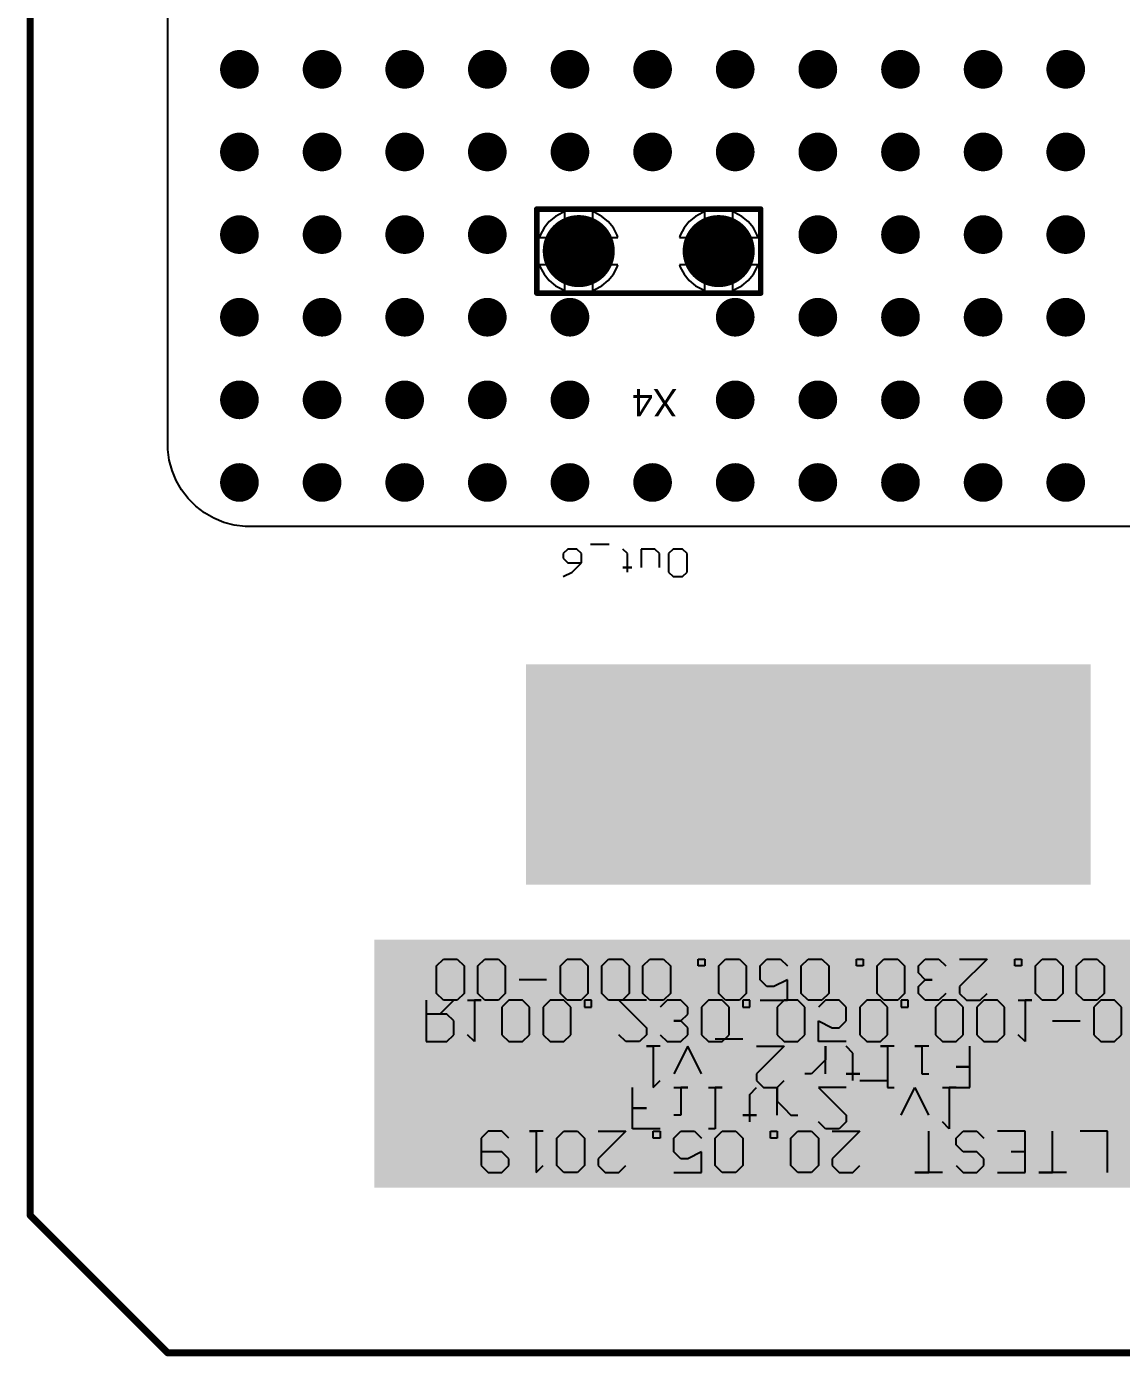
# Model space of a CAD drawing. Header units: millimetres. Extents: x 25 to 162, y 25 to 188.
# Drawn here: x 25.27 to 65.02, y 25.27 to 73.55 of the extents above; entities that cross this region are included whole.
import ezdxf

# ---------------------------------------------------------------- set-up
doc = ezdxf.new("R2010")
doc.units = ezdxf.units.MM
for name, color, linetype in [('BottomLayer', 5, 'Continuous'), ('BottomSolder', 6, 'Continuous'), ('Mechanical1', 6, 'Continuous'), ('MultiLayer', 9, 'Continuous'), ('PadHoleLayer', 156, 'Continuous'), ('TopLayer', 1, 'Continuous'), ('TopOverlay', 2, 'Continuous'), ('TopSolder', 216, 'Continuous'), ('ViaHoleLayer', 16, 'Continuous')]:
    doc.layers.add(name, color=color, linetype=linetype)

# ---------------------------------------------------------------- blocks, each defined once
blk = doc.blocks.new('63849_1___________154719_1__33')
at = {"layer": 'BottomLayer', "const_width": 1.206}
for points in [[(-0.603, 0, 1), (0.603, 0, 1)], [(4.477, 0, 1), (5.683, 0, 1)]]:
    blk.add_lwpolyline(points, format="xyb", close=True, dxfattribs=at)
at = {"layer": 'BottomSolder', "const_width": 1.308}
for points in [[(-0.654, 0, 1), (0.654, 0, 1)], [(4.426, 0, 1), (5.734, 0, 1)]]:
    blk.add_lwpolyline(points, format="xyb", close=True, dxfattribs=at)
at = {"layer": 'MultiLayer', "const_width": 1.206}
for points in [[(-0.603, 0, 1), (0.603, 0, 1)], [(4.477, 0, 1), (5.683, 0, 1)]]:
    blk.add_lwpolyline(points, format="xyb", close=True, dxfattribs=at)
at = {"layer": 'PadHoleLayer', "const_width": 0.75}
for points in [[(-0.375, 0, 1), (0.375, 0, 1)], [(4.705, 0, 1), (5.455, 0, 1)]]:
    blk.add_lwpolyline(points, format="xyb", close=True, dxfattribs=at)
at = {"layer": 'TopLayer', "const_width": 1.206}
for points in [[(-0.603, 0, 1), (0.603, 0, 1)], [(4.477, 0, 1), (5.683, 0, 1)]]:
    blk.add_lwpolyline(points, format="xyb", close=True, dxfattribs=at)
at = {"layer": 'TopOverlay', "const_width": 0.203}
for points in [[(6.604, 1.524), (-1.524, 1.524)], [(-1.524, 1.524), (-1.524, -1.524)], [(6.604, 1.524), (6.604, -1.524)], [(6.604, -1.524), (-1.524, -1.524)]]:
    blk.add_lwpolyline(points, dxfattribs=at)
at = {"layer": 'TopOverlay', "const_width": 0.102}
for points in [[(-1.575, 1.524, 1), (-1.473, 1.524, 1)], [(-1.575, 1.524, 1), (-1.473, 1.524, 1)], [(6.553, 1.524, 1), (6.655, 1.524, 1)], [(6.553, 1.524, 1), (6.655, 1.524, 1)], [(-1.575, -1.524, 1), (-1.473, -1.524, 1)], [(-1.575, -1.524, 1), (-1.473, -1.524, 1)], [(6.553, -1.524, 1), (6.655, -1.524, 1)], [(6.553, -1.524, 1), (6.655, -1.524, 1)]]:
    blk.add_lwpolyline(points, format="xyb", close=True, dxfattribs=at)
at = {"layer": 'TopSolder', "const_width": 1.308}
for points in [[(-0.654, 0, 1), (0.654, 0, 1)], [(4.426, 0, 1), (5.734, 0, 1)]]:
    blk.add_lwpolyline(points, format="xyb", close=True, dxfattribs=at)

msp = doc.modelspace()

# ---------------------------------------------------------------- linework, layer by layer
at = {"layer": 'BottomLayer'}
for p, q in [((30.4, 58.4), (30.4, 87.28)), ((30.4, 58.203), (30.4, 58.4)), ((30.451, 57.813), (30.4, 58.203)), ((30.553, 57.434), (30.451, 57.813)), ((30.704, 57.07), (30.553, 57.434)), ((30.9, 56.73), (30.704, 57.07)), ((31.14, 56.418), (30.9, 56.73)), ((31.418, 56.14), (31.14, 56.418)), ((31.73, 55.9), (31.418, 56.14)), ((32.07, 55.704), (31.73, 55.9)), ((32.434, 55.553), (32.07, 55.704)), ((32.813, 55.451), (32.434, 55.553)), ((33.203, 55.4), (32.813, 55.451)), ((33.4, 55.4), (33.203, 55.4)), ((82.4, 55.4), (33.4, 55.4)), ((33.4, 55.4), (33.4, 55.4))]:
    msp.add_line(p, q, dxfattribs=at)
at = {"layer": 'BottomLayer', "const_width": 0.6}
for points in [[(32.7, 72, 1), (33.3, 72, 1)], [(35.7, 72, 1), (36.3, 72, 1)], [(38.7, 72, 1), (39.3, 72, 1)], [(41.7, 72, 1), (42.3, 72, 1)], [(44.7, 72, 1), (45.3, 72, 1)], [(47.7, 72, 1), (48.3, 72, 1)], [(50.7, 72, 1), (51.3, 72, 1)], [(53.7, 72, 1), (54.3, 72, 1)], [(56.7, 72, 1), (57.3, 72, 1)], [(59.7, 72, 1), (60.3, 72, 1)], [(62.7, 72, 1), (63.3, 72, 1)], [(32.7, 69, 1), (33.3, 69, 1)], [(35.7, 69, 1), (36.3, 69, 1)], [(38.7, 69, 1), (39.3, 69, 1)], [(41.7, 69, 1), (42.3, 69, 1)], [(44.7, 69, 1), (45.3, 69, 1)], [(47.7, 69, 1), (48.3, 69, 1)], [(50.7, 69, 1), (51.3, 69, 1)], [(53.7, 69, 1), (54.3, 69, 1)], [(56.7, 69, 1), (57.3, 69, 1)], [(59.7, 69, 1), (60.3, 69, 1)], [(62.7, 69, 1), (63.3, 69, 1)], [(32.7, 66, 1), (33.3, 66, 1)], [(35.7, 66, 1), (36.3, 66, 1)], [(38.7, 66, 1), (39.3, 66, 1)], [(41.7, 66, 1), (42.3, 66, 1)], [(53.7, 66, 1), (54.3, 66, 1)], [(56.7, 66, 1), (57.3, 66, 1)], [(59.7, 66, 1), (60.3, 66, 1)], [(62.7, 66, 1), (63.3, 66, 1)], [(32.7, 63, 1), (33.3, 63, 1)], [(35.7, 63, 1), (36.3, 63, 1)], [(38.7, 63, 1), (39.3, 63, 1)], [(41.7, 63, 1), (42.3, 63, 1)], [(44.7, 63, 1), (45.3, 63, 1)], [(50.7, 63, 1), (51.3, 63, 1)], [(53.7, 63, 1), (54.3, 63, 1)], [(56.7, 63, 1), (57.3, 63, 1)], [(59.7, 63, 1), (60.3, 63, 1)], [(62.7, 63, 1), (63.3, 63, 1)], [(32.7, 60, 1), (33.3, 60, 1)], [(35.7, 60, 1), (36.3, 60, 1)], [(38.7, 60, 1), (39.3, 60, 1)], [(41.7, 60, 1), (42.3, 60, 1)], [(44.7, 60, 1), (45.3, 60, 1)], [(50.7, 60, 1), (51.3, 60, 1)], [(53.7, 60, 1), (54.3, 60, 1)], [(56.7, 60, 1), (57.3, 60, 1)], [(59.7, 60, 1), (60.3, 60, 1)], [(62.7, 60, 1), (63.3, 60, 1)], [(32.7, 57, 1), (33.3, 57, 1)], [(35.7, 57, 1), (36.3, 57, 1)], [(38.7, 57, 1), (39.3, 57, 1)], [(41.7, 57, 1), (42.3, 57, 1)], [(44.7, 57, 1), (45.3, 57, 1)], [(47.7, 57, 1), (48.3, 57, 1)], [(50.7, 57, 1), (51.3, 57, 1)], [(53.7, 57, 1), (54.3, 57, 1)], [(56.7, 57, 1), (57.3, 57, 1)], [(59.7, 57, 1), (60.3, 57, 1)], [(62.7, 57, 1), (63.3, 57, 1)]]:
    msp.add_lwpolyline(points, format="xyb", close=True, dxfattribs=at)
at = {"layer": 'BottomLayer'}
msp.add_solid([(37.9, 31.4), (68.4, 31.4), (37.9, 40.4), (68.4, 40.4)], dxfattribs=at)
at = {"layer": 'BottomSolder'}
for p, q in [((39.779, 38.2), (39.779, 36.7)), ((40.279, 37.7), (40.779, 38.2)), ((41.279, 38.2), (41.779, 38.2)), ((41.779, 38.2), (41.529, 38.2)), ((41.529, 38.2), (41.529, 36.7)), ((42.778, 38.2), (42.528, 37.95)), ((43.278, 38.2), (42.778, 38.2)), ((43.528, 37.95), (43.278, 38.2)), ((44.278, 38.2), (44.028, 37.95)), ((44.778, 38.2), (44.278, 38.2)), ((45.028, 37.95), (44.778, 38.2)), ((45.527, 38.2), (45.527, 37.95)), ((45.777, 38.2), (45.527, 38.2)), ((45.777, 37.95), (45.777, 38.2)), ((47.777, 38.2), (46.777, 38.2)), ((46.777, 38.2), (47.777, 37.2)), ((48.527, 38.2), (48.277, 37.95)), ((49.026, 38.2), (48.527, 38.2)), ((49.276, 37.95), (49.026, 38.2)), ((50.026, 38.2), (49.776, 37.95)), ((50.526, 38.2), (50.026, 38.2)), ((50.776, 37.95), (50.526, 38.2)), ((51.276, 38.2), (51.276, 37.95)), ((51.526, 38.2), (51.276, 38.2)), ((51.526, 37.95), (51.526, 38.2)), ((52.775, 38.2), (52.525, 37.95)), ((53.275, 38.2), (52.775, 38.2)), ((53.525, 37.95), (53.275, 38.2)), ((54.275, 38.2), (54.025, 37.95)), ((54.774, 38.2), (54.275, 38.2)), ((55.024, 37.95), (54.774, 38.2)), ((55.774, 38.2), (55.524, 37.95)), ((56.274, 38.2), (55.774, 38.2)), ((56.524, 37.95), (56.274, 38.2)), ((57.024, 38.2), (57.024, 37.95)), ((57.274, 38.2), (57.024, 38.2)), ((57.274, 37.95), (57.274, 38.2)), ((58.523, 38.2), (58.273, 37.95)), ((59.023, 38.2), (58.523, 38.2)), ((59.273, 37.95), (59.023, 38.2)), ((60.023, 38.2), (59.773, 37.95)), ((60.523, 38.2), (60.023, 38.2)), ((60.773, 37.95), (60.523, 38.2)), ((61.272, 38.2), (61.772, 38.2)), ((61.772, 38.2), (61.522, 38.2)), ((61.522, 38.2), (61.522, 36.7)), ((64.271, 38.2), (64.021, 37.95)), ((64.771, 38.2), (64.271, 38.2)), ((65.021, 37.95), (64.771, 38.2)), ((40.529, 37.7), (39.779, 37.7)), ((40.779, 37.45), (40.529, 37.7)), ((42.528, 37.95), (42.528, 36.95)), ((43.528, 36.95), (43.528, 37.95)), ((44.028, 37.95), (44.028, 36.95)), ((45.028, 36.95), (45.028, 37.95)), ((45.527, 37.95), (45.777, 37.95)), ((49.026, 37.45), (49.276, 37.7)), ((49.276, 37.7), (49.276, 37.95)), ((49.776, 37.95), (49.776, 36.95)), ((50.776, 36.95), (50.776, 37.95)), ((51.276, 37.95), (51.526, 37.95)), ((52.525, 37.95), (52.525, 36.95)), ((53.525, 36.95), (53.525, 37.95)), ((55.024, 37.45), (55.024, 37.95)), ((55.524, 37.95), (55.524, 36.95)), ((56.524, 36.95), (56.524, 37.95)), ((57.024, 37.95), (57.274, 37.95)), ((58.273, 37.95), (58.273, 36.95)), ((59.273, 36.95), (59.273, 37.95)), ((59.773, 37.95), (59.773, 36.95)), ((60.773, 36.95), (60.773, 37.95)), ((64.021, 37.95), (64.021, 36.95)), ((65.021, 36.95), (65.021, 37.95)), ((40.779, 36.95), (40.779, 37.45)), ((47.777, 37.2), (47.777, 36.95)), ((49.026, 37.45), (48.776, 37.45)), ((48.776, 37.45), (49.026, 37.45)), ((49.276, 37.2), (49.026, 37.45)), ((49.276, 36.95), (49.276, 37.2)), ((54.025, 36.7), (54.025, 37.45)), ((54.025, 37.45), (54.525, 37.2)), ((54.525, 37.2), (54.774, 37.2)), ((54.774, 37.2), (55.024, 37.45)), ((62.522, 37.45), (63.522, 37.45)), ((39.779, 36.7), (40.529, 36.7)), ((40.529, 36.7), (40.779, 36.95)), ((41.529, 36.7), (41.279, 36.95)), ((42.528, 36.95), (42.778, 36.7)), ((42.778, 36.7), (43.278, 36.7)), ((43.278, 36.7), (43.528, 36.95)), ((44.028, 36.95), (44.278, 36.7)), ((44.278, 36.7), (44.778, 36.7)), ((44.778, 36.7), (45.028, 36.95)), ((47.027, 36.7), (46.777, 36.95)), ((47.527, 36.7), (47.027, 36.7)), ((47.777, 36.95), (47.527, 36.7)), ((48.277, 36.95), (48.527, 36.7)), ((48.527, 36.7), (49.026, 36.7)), ((49.026, 36.7), (49.276, 36.95)), ((49.776, 36.95), (50.026, 36.7)), ((50.026, 36.7), (50.526, 36.7)), ((50.526, 36.7), (50.776, 36.95)), ((52.525, 36.95), (52.775, 36.7)), ((52.775, 36.7), (53.275, 36.7)), ((53.275, 36.7), (53.525, 36.95)), ((55.024, 36.7), (54.025, 36.7)), ((55.524, 36.95), (55.774, 36.7)), ((55.774, 36.7), (56.274, 36.7)), ((56.274, 36.7), (56.524, 36.95)), ((58.273, 36.95), (58.523, 36.7)), ((58.523, 36.7), (59.023, 36.7)), ((59.023, 36.7), (59.273, 36.95)), ((59.773, 36.95), (60.023, 36.7)), ((60.023, 36.7), (60.523, 36.7)), ((60.523, 36.7), (60.773, 36.95)), ((61.522, 36.7), (61.272, 36.95)), ((64.021, 36.95), (64.271, 36.7)), ((64.271, 36.7), (64.771, 36.7)), ((64.771, 36.7), (65.021, 36.95)), ((55.524, 35.286), (56.524, 35.286)), ((47.277, 34.286), (47.277, 35.036)), ((48.776, 35.036), (49.276, 35.036)), ((49.276, 35.036), (49.026, 35.036)), ((49.026, 35.036), (49.026, 34.036)), ((50.026, 35.036), (50.526, 35.036)), ((50.526, 35.036), (50.276, 35.036)), ((50.276, 35.036), (50.276, 33.536)), ((51.526, 34.786), (51.775, 35.036)), ((51.526, 34.036), (51.526, 34.786)), ((52.525, 34.036), (52.525, 35.036)), ((52.525, 35.036), (52.525, 34.536)), ((55.024, 35.036), (54.025, 35.036)), ((54.025, 35.036), (55.024, 34.036)), ((57.024, 34.036), (57.524, 35.036)), ((57.524, 35.036), (58.023, 34.036)), ((58.523, 35.036), (59.023, 35.036)), ((59.023, 35.036), (58.773, 35.036)), ((58.773, 35.036), (58.773, 33.536)), ((47.277, 33.536), (47.277, 34.286)), ((47.277, 34.286), (47.777, 34.286)), ((47.777, 34.286), (47.277, 34.286)), ((52.525, 34.536), (52.775, 34.286)), ((52.775, 34.286), (53.025, 34.036)), ((49.026, 34.036), (48.776, 34.036)), ((51.526, 34.036), (51.276, 34.036)), ((51.276, 34.036), (51.775, 34.036)), ((51.526, 33.786), (51.526, 34.036)), ((51.775, 34.036), (51.526, 34.036)), ((53.025, 34.036), (53.275, 34.036)), ((55.024, 34.036), (55.024, 33.786)), ((48.277, 33.536), (47.277, 33.536)), ((50.276, 33.536), (50.026, 33.536)), ((54.275, 33.536), (54.025, 33.786)), ((54.774, 33.536), (54.275, 33.536)), ((55.024, 33.786), (54.774, 33.536)), ((58.773, 33.536), (58.523, 33.786))]:
    msp.add_line(p, q, dxfattribs=at)
at = {"layer": 'BottomSolder', "const_width": 0.702}
for points in [[(32.649, 72, 1), (33.351, 72, 1)], [(35.649, 72, 1), (36.351, 72, 1)], [(38.649, 72, 1), (39.351, 72, 1)], [(41.649, 72, 1), (42.351, 72, 1)], [(44.649, 72, 1), (45.351, 72, 1)], [(47.649, 72, 1), (48.351, 72, 1)], [(50.649, 72, 1), (51.351, 72, 1)], [(53.649, 72, 1), (54.351, 72, 1)], [(56.649, 72, 1), (57.351, 72, 1)], [(59.649, 72, 1), (60.351, 72, 1)], [(62.649, 72, 1), (63.351, 72, 1)], [(32.649, 69, 1), (33.351, 69, 1)], [(35.649, 69, 1), (36.351, 69, 1)], [(38.649, 69, 1), (39.351, 69, 1)], [(41.649, 69, 1), (42.351, 69, 1)], [(44.649, 69, 1), (45.351, 69, 1)], [(47.649, 69, 1), (48.351, 69, 1)], [(50.649, 69, 1), (51.351, 69, 1)], [(53.649, 69, 1), (54.351, 69, 1)], [(56.649, 69, 1), (57.351, 69, 1)], [(59.649, 69, 1), (60.351, 69, 1)], [(62.649, 69, 1), (63.351, 69, 1)], [(32.649, 66, 1), (33.351, 66, 1)], [(35.649, 66, 1), (36.351, 66, 1)], [(38.649, 66, 1), (39.351, 66, 1)], [(41.649, 66, 1), (42.351, 66, 1)], [(53.649, 66, 1), (54.351, 66, 1)], [(56.649, 66, 1), (57.351, 66, 1)], [(59.649, 66, 1), (60.351, 66, 1)], [(62.649, 66, 1), (63.351, 66, 1)], [(32.649, 63, 1), (33.351, 63, 1)], [(35.649, 63, 1), (36.351, 63, 1)], [(38.649, 63, 1), (39.351, 63, 1)], [(41.649, 63, 1), (42.351, 63, 1)], [(44.649, 63, 1), (45.351, 63, 1)], [(50.649, 63, 1), (51.351, 63, 1)], [(53.649, 63, 1), (54.351, 63, 1)], [(56.649, 63, 1), (57.351, 63, 1)], [(59.649, 63, 1), (60.351, 63, 1)], [(62.649, 63, 1), (63.351, 63, 1)], [(32.649, 60, 1), (33.351, 60, 1)], [(35.649, 60, 1), (36.351, 60, 1)], [(38.649, 60, 1), (39.351, 60, 1)], [(41.649, 60, 1), (42.351, 60, 1)], [(44.649, 60, 1), (45.351, 60, 1)], [(50.649, 60, 1), (51.351, 60, 1)], [(53.649, 60, 1), (54.351, 60, 1)], [(56.649, 60, 1), (57.351, 60, 1)], [(59.649, 60, 1), (60.351, 60, 1)], [(62.649, 60, 1), (63.351, 60, 1)], [(32.649, 57, 1), (33.351, 57, 1)], [(35.649, 57, 1), (36.351, 57, 1)], [(38.649, 57, 1), (39.351, 57, 1)], [(41.649, 57, 1), (42.351, 57, 1)], [(44.649, 57, 1), (45.351, 57, 1)], [(47.649, 57, 1), (48.351, 57, 1)], [(50.649, 57, 1), (51.351, 57, 1)], [(53.649, 57, 1), (54.351, 57, 1)], [(56.649, 57, 1), (57.351, 57, 1)], [(59.649, 57, 1), (60.351, 57, 1)], [(62.649, 57, 1), (63.351, 57, 1)]]:
    msp.add_lwpolyline(points, format="xyb", close=True, dxfattribs=at)
at = {"layer": 'Mechanical1', "const_width": 0.254}
for points in [[(25.4, 30.4), (25.4, 186.4)], [(25.4, 30.4), (30.4, 25.4)], [(30.4, 25.4), (156.4, 25.4)]]:
    msp.add_lwpolyline(points, dxfattribs=at)
at = {"layer": 'Mechanical1', "const_width": 0.127}
for points in [[(25.337, 30.4, 1), (25.463, 30.4, 1)], [(25.337, 30.4, 1), (25.463, 30.4, 1)], [(30.337, 25.4, 1), (30.464, 25.4, 1)], [(30.337, 25.4, 1), (30.464, 25.4, 1)]]:
    msp.add_lwpolyline(points, format="xyb", close=True, dxfattribs=at)
at = {"layer": 'MultiLayer', "const_width": 0.6}
for points in [[(32.7, 72, 1), (33.3, 72, 1)], [(35.7, 72, 1), (36.3, 72, 1)], [(38.7, 72, 1), (39.3, 72, 1)], [(41.7, 72, 1), (42.3, 72, 1)], [(44.7, 72, 1), (45.3, 72, 1)], [(47.7, 72, 1), (48.3, 72, 1)], [(50.7, 72, 1), (51.3, 72, 1)], [(53.7, 72, 1), (54.3, 72, 1)], [(56.7, 72, 1), (57.3, 72, 1)], [(59.7, 72, 1), (60.3, 72, 1)], [(62.7, 72, 1), (63.3, 72, 1)], [(32.7, 69, 1), (33.3, 69, 1)], [(35.7, 69, 1), (36.3, 69, 1)], [(38.7, 69, 1), (39.3, 69, 1)], [(41.7, 69, 1), (42.3, 69, 1)], [(44.7, 69, 1), (45.3, 69, 1)], [(47.7, 69, 1), (48.3, 69, 1)], [(50.7, 69, 1), (51.3, 69, 1)], [(53.7, 69, 1), (54.3, 69, 1)], [(56.7, 69, 1), (57.3, 69, 1)], [(59.7, 69, 1), (60.3, 69, 1)], [(62.7, 69, 1), (63.3, 69, 1)], [(32.7, 66, 1), (33.3, 66, 1)], [(35.7, 66, 1), (36.3, 66, 1)], [(38.7, 66, 1), (39.3, 66, 1)], [(41.7, 66, 1), (42.3, 66, 1)], [(53.7, 66, 1), (54.3, 66, 1)], [(56.7, 66, 1), (57.3, 66, 1)], [(59.7, 66, 1), (60.3, 66, 1)], [(62.7, 66, 1), (63.3, 66, 1)], [(32.7, 63, 1), (33.3, 63, 1)], [(35.7, 63, 1), (36.3, 63, 1)], [(38.7, 63, 1), (39.3, 63, 1)], [(41.7, 63, 1), (42.3, 63, 1)], [(44.7, 63, 1), (45.3, 63, 1)], [(50.7, 63, 1), (51.3, 63, 1)], [(53.7, 63, 1), (54.3, 63, 1)], [(56.7, 63, 1), (57.3, 63, 1)], [(59.7, 63, 1), (60.3, 63, 1)], [(62.7, 63, 1), (63.3, 63, 1)], [(32.7, 60, 1), (33.3, 60, 1)], [(35.7, 60, 1), (36.3, 60, 1)], [(38.7, 60, 1), (39.3, 60, 1)], [(41.7, 60, 1), (42.3, 60, 1)], [(44.7, 60, 1), (45.3, 60, 1)], [(50.7, 60, 1), (51.3, 60, 1)], [(53.7, 60, 1), (54.3, 60, 1)], [(56.7, 60, 1), (57.3, 60, 1)], [(59.7, 60, 1), (60.3, 60, 1)], [(62.7, 60, 1), (63.3, 60, 1)], [(32.7, 57, 1), (33.3, 57, 1)], [(35.7, 57, 1), (36.3, 57, 1)], [(38.7, 57, 1), (39.3, 57, 1)], [(41.7, 57, 1), (42.3, 57, 1)], [(44.7, 57, 1), (45.3, 57, 1)], [(47.7, 57, 1), (48.3, 57, 1)], [(50.7, 57, 1), (51.3, 57, 1)], [(53.7, 57, 1), (54.3, 57, 1)], [(56.7, 57, 1), (57.3, 57, 1)], [(59.7, 57, 1), (60.3, 57, 1)], [(62.7, 57, 1), (63.3, 57, 1)]]:
    msp.add_lwpolyline(points, format="xyb", close=True, dxfattribs=at)
at = {"layer": 'TopLayer'}
for p, q in [((30.4, 58.4), (30.4, 87.28)), ((44.479, 66.659), (44.25, 66.47)), ((44.741, 66.799), (44.479, 66.659)), ((44.82, 66.823), (44.741, 66.799)), ((44.82, 65.9), (44.82, 66.823)), ((45.899, 66.799), (45.82, 66.823)), ((45.82, 66.823), (45.82, 65.9)), ((46.161, 66.659), (45.899, 66.799)), ((46.39, 66.47), (46.161, 66.659)), ((49.559, 66.659), (49.33, 66.47)), ((49.821, 66.799), (49.559, 66.659)), ((49.9, 66.823), (49.821, 66.799)), ((49.9, 65.9), (49.9, 66.823)), ((50.979, 66.799), (50.9, 66.823)), ((50.9, 66.823), (50.9, 65.9)), ((51.241, 66.659), (50.979, 66.799)), ((51.47, 66.47), (51.241, 66.659)), ((44.061, 66.241), (43.921, 65.979)), ((44.25, 66.47), (44.061, 66.241)), ((46.579, 66.241), (46.39, 66.47)), ((46.719, 65.979), (46.579, 66.241)), ((49.141, 66.241), (49.001, 65.979)), ((49.33, 66.47), (49.141, 66.241)), ((51.659, 66.241), (51.47, 66.47)), ((51.799, 65.979), (51.659, 66.241)), ((43.921, 65.979), (43.897, 65.9)), ((43.897, 65.9), (44.82, 65.9)), ((45.82, 65.9), (46.743, 65.9)), ((46.743, 65.9), (46.719, 65.979)), ((49.001, 65.979), (48.977, 65.9)), ((48.977, 65.9), (49.9, 65.9)), ((50.9, 65.9), (51.823, 65.9)), ((51.823, 65.9), (51.799, 65.979)), ((44.82, 64.9), (43.897, 64.9)), ((43.897, 64.9), (43.921, 64.821)), ((43.921, 64.821), (44.061, 64.559)), ((44.82, 63.977), (44.82, 64.9)), ((46.743, 64.9), (45.82, 64.9)), ((45.82, 64.9), (45.82, 63.977)), ((46.579, 64.559), (46.719, 64.821)), ((46.719, 64.821), (46.743, 64.9)), ((49.9, 64.9), (48.977, 64.9)), ((48.977, 64.9), (49.001, 64.821)), ((49.001, 64.821), (49.141, 64.559)), ((49.9, 63.977), (49.9, 64.9)), ((51.823, 64.9), (50.9, 64.9)), ((50.9, 64.9), (50.9, 63.977)), ((51.659, 64.559), (51.799, 64.821)), ((51.799, 64.821), (51.823, 64.9)), ((44.061, 64.559), (44.25, 64.33)), ((44.25, 64.33), (44.479, 64.141)), ((46.161, 64.141), (46.39, 64.33)), ((46.39, 64.33), (46.579, 64.559)), ((49.141, 64.559), (49.33, 64.33)), ((49.33, 64.33), (49.559, 64.141)), ((51.241, 64.141), (51.47, 64.33)), ((51.47, 64.33), (51.659, 64.559)), ((44.479, 64.141), (44.741, 64.001)), ((44.741, 64.001), (44.82, 63.977)), ((45.82, 63.977), (45.899, 64.001)), ((45.899, 64.001), (46.161, 64.141)), ((49.559, 64.141), (49.821, 64.001)), ((49.821, 64.001), (49.9, 63.977)), ((50.9, 63.977), (50.979, 64.001)), ((50.979, 64.001), (51.241, 64.141)), ((30.4, 58.203), (30.4, 58.4)), ((30.451, 57.813), (30.4, 58.203)), ((30.553, 57.434), (30.451, 57.813)), ((30.704, 57.07), (30.553, 57.434)), ((30.9, 56.73), (30.704, 57.07)), ((31.14, 56.418), (30.9, 56.73)), ((31.418, 56.14), (31.14, 56.418)), ((31.73, 55.9), (31.418, 56.14)), ((32.07, 55.704), (31.73, 55.9)), ((32.434, 55.553), (32.07, 55.704)), ((32.813, 55.451), (32.434, 55.553)), ((33.203, 55.4), (32.813, 55.451)), ((33.4, 55.4), (33.203, 55.4)), ((82.4, 55.4), (33.4, 55.4))]:
    msp.add_line(p, q, dxfattribs=at)
at = {"layer": 'TopLayer', "const_width": 0.6}
for points in [[(32.7, 72, 1), (33.3, 72, 1)], [(35.7, 72, 1), (36.3, 72, 1)], [(38.7, 72, 1), (39.3, 72, 1)], [(41.7, 72, 1), (42.3, 72, 1)], [(44.7, 72, 1), (45.3, 72, 1)], [(47.7, 72, 1), (48.3, 72, 1)], [(50.7, 72, 1), (51.3, 72, 1)], [(53.7, 72, 1), (54.3, 72, 1)], [(56.7, 72, 1), (57.3, 72, 1)], [(59.7, 72, 1), (60.3, 72, 1)], [(62.7, 72, 1), (63.3, 72, 1)], [(32.7, 69, 1), (33.3, 69, 1)], [(35.7, 69, 1), (36.3, 69, 1)], [(38.7, 69, 1), (39.3, 69, 1)], [(41.7, 69, 1), (42.3, 69, 1)], [(44.7, 69, 1), (45.3, 69, 1)], [(47.7, 69, 1), (48.3, 69, 1)], [(50.7, 69, 1), (51.3, 69, 1)], [(53.7, 69, 1), (54.3, 69, 1)], [(56.7, 69, 1), (57.3, 69, 1)], [(59.7, 69, 1), (60.3, 69, 1)], [(62.7, 69, 1), (63.3, 69, 1)], [(32.7, 66, 1), (33.3, 66, 1)], [(35.7, 66, 1), (36.3, 66, 1)], [(38.7, 66, 1), (39.3, 66, 1)], [(41.7, 66, 1), (42.3, 66, 1)], [(53.7, 66, 1), (54.3, 66, 1)], [(56.7, 66, 1), (57.3, 66, 1)], [(59.7, 66, 1), (60.3, 66, 1)], [(62.7, 66, 1), (63.3, 66, 1)], [(32.7, 63, 1), (33.3, 63, 1)], [(35.7, 63, 1), (36.3, 63, 1)], [(38.7, 63, 1), (39.3, 63, 1)], [(41.7, 63, 1), (42.3, 63, 1)], [(44.7, 63, 1), (45.3, 63, 1)], [(50.7, 63, 1), (51.3, 63, 1)], [(53.7, 63, 1), (54.3, 63, 1)], [(56.7, 63, 1), (57.3, 63, 1)], [(59.7, 63, 1), (60.3, 63, 1)], [(62.7, 63, 1), (63.3, 63, 1)], [(32.7, 60, 1), (33.3, 60, 1)], [(35.7, 60, 1), (36.3, 60, 1)], [(38.7, 60, 1), (39.3, 60, 1)], [(41.7, 60, 1), (42.3, 60, 1)], [(44.7, 60, 1), (45.3, 60, 1)], [(50.7, 60, 1), (51.3, 60, 1)], [(53.7, 60, 1), (54.3, 60, 1)], [(56.7, 60, 1), (57.3, 60, 1)], [(59.7, 60, 1), (60.3, 60, 1)], [(62.7, 60, 1), (63.3, 60, 1)], [(32.7, 57, 1), (33.3, 57, 1)], [(35.7, 57, 1), (36.3, 57, 1)], [(38.7, 57, 1), (39.3, 57, 1)], [(41.7, 57, 1), (42.3, 57, 1)], [(44.7, 57, 1), (45.3, 57, 1)], [(47.7, 57, 1), (48.3, 57, 1)], [(50.7, 57, 1), (51.3, 57, 1)], [(53.7, 57, 1), (54.3, 57, 1)], [(56.7, 57, 1), (57.3, 57, 1)], [(59.7, 57, 1), (60.3, 57, 1)], [(62.7, 57, 1), (63.3, 57, 1)]]:
    msp.add_lwpolyline(points, format="xyb", close=True, dxfattribs=at)
at = {"layer": 'TopOverlay'}
for p, q in [((44.918, 54.583), (44.751, 54.417)), ((45.251, 54.583), (44.918, 54.583)), ((45.418, 54.417), (45.251, 54.583)), ((46.418, 54.75), (45.751, 54.75)), ((47.084, 54.417), (46.917, 54.583)), ((48.084, 54.583), (47.584, 54.583)), ((47.584, 54.583), (47.584, 53.917)), ((48.25, 54.417), (48.084, 54.583)), ((48.75, 54.583), (48.584, 54.417)), ((49.083, 54.583), (48.75, 54.583)), ((49.25, 54.417), (49.083, 54.583)), ((44.751, 54.417), (44.751, 54.25)), ((44.751, 54.25), (44.918, 54.084)), ((44.918, 54.084), (45.418, 54.084)), ((45.085, 53.75), (45.418, 54.084)), ((45.418, 54.084), (45.418, 54.417)), ((47.084, 53.917), (47.084, 54.417)), ((48.25, 53.917), (48.25, 54.417)), ((48.584, 54.417), (48.584, 53.75)), ((49.25, 53.75), (49.25, 54.417)), ((44.751, 53.584), (45.085, 53.75)), ((47.251, 53.917), (46.917, 53.917)), ((46.917, 53.917), (47.084, 53.917)), ((47.084, 53.75), (47.084, 53.917)), ((47.084, 53.917), (47.251, 53.917)), ((48.584, 53.75), (48.75, 53.584)), ((49.083, 53.584), (49.25, 53.75)), ((48.75, 53.584), (49.083, 53.584)), ((40.154, 39.45), (40.404, 39.7)), ((40.404, 39.7), (40.904, 39.7)), ((40.904, 39.7), (41.154, 39.45)), ((41.654, 39.45), (41.904, 39.7)), ((41.904, 39.7), (42.404, 39.7)), ((42.404, 39.7), (42.654, 39.45)), ((44.653, 39.45), (44.903, 39.7)), ((44.903, 39.7), (45.403, 39.7)), ((45.403, 39.7), (45.653, 39.45)), ((46.152, 39.45), (46.402, 39.7)), ((46.402, 39.7), (46.902, 39.7)), ((46.902, 39.7), (47.152, 39.45)), ((47.652, 39.45), (47.902, 39.7)), ((47.902, 39.7), (48.402, 39.7)), ((48.402, 39.7), (48.652, 39.45)), ((49.651, 39.45), (49.651, 39.7)), ((49.651, 39.7), (49.901, 39.7)), ((49.901, 39.7), (49.901, 39.45)), ((50.401, 39.45), (50.651, 39.7)), ((50.651, 39.7), (51.151, 39.7)), ((51.151, 39.7), (51.401, 39.45)), ((51.901, 39.45), (52.15, 39.7)), ((52.15, 39.7), (52.65, 39.7)), ((52.65, 39.7), (52.9, 39.45)), ((53.4, 39.45), (53.65, 39.7)), ((53.65, 39.7), (54.15, 39.7)), ((54.15, 39.7), (54.4, 39.45)), ((55.399, 39.45), (55.399, 39.7)), ((55.399, 39.7), (55.649, 39.7)), ((55.649, 39.7), (55.649, 39.45)), ((56.149, 39.45), (56.399, 39.7)), ((56.399, 39.7), (56.899, 39.7)), ((56.899, 39.7), (57.149, 39.45)), ((57.649, 39.45), (57.899, 39.7)), ((57.899, 39.7), (58.398, 39.7)), ((58.398, 39.7), (58.648, 39.45)), ((59.148, 39.7), (60.148, 39.7)), ((60.148, 39.7), (59.148, 38.7)), ((61.148, 39.45), (61.148, 39.7)), ((61.148, 39.7), (61.397, 39.7)), ((61.397, 39.7), (61.397, 39.45)), ((61.897, 39.45), (62.147, 39.7)), ((62.147, 39.7), (62.647, 39.7)), ((62.647, 39.7), (62.897, 39.45)), ((63.397, 39.45), (63.647, 39.7)), ((63.647, 39.7), (64.147, 39.7)), ((64.147, 39.7), (64.397, 39.45)), ((40.154, 38.45), (40.154, 39.45)), ((41.154, 39.45), (41.154, 38.45)), ((41.654, 38.45), (41.654, 39.45)), ((42.654, 39.45), (42.654, 38.45)), ((44.653, 38.45), (44.653, 39.45)), ((45.653, 39.45), (45.653, 38.45)), ((46.152, 38.45), (46.152, 39.45)), ((47.152, 39.45), (47.152, 38.45)), ((47.652, 38.45), (47.652, 39.45)), ((48.652, 39.45), (48.652, 38.45)), ((49.901, 39.45), (49.651, 39.45)), ((50.401, 38.45), (50.401, 39.45)), ((51.401, 39.45), (51.401, 38.45)), ((51.901, 38.95), (51.901, 39.45)), ((53.4, 38.45), (53.4, 39.45)), ((54.4, 39.45), (54.4, 38.45)), ((55.649, 39.45), (55.399, 39.45)), ((56.149, 38.45), (56.149, 39.45)), ((57.149, 39.45), (57.149, 38.45)), ((57.649, 39.2), (57.649, 39.45)), ((57.899, 38.95), (57.649, 39.2)), ((61.397, 39.45), (61.148, 39.45)), ((61.897, 38.45), (61.897, 39.45)), ((62.897, 39.45), (62.897, 38.45)), ((63.397, 38.45), (63.397, 39.45)), ((64.397, 39.45), (64.397, 38.45)), ((44.153, 38.95), (43.153, 38.95)), ((52.15, 38.7), (51.901, 38.95)), ((52.4, 38.7), (52.15, 38.7)), ((52.9, 38.95), (52.4, 38.7)), ((52.9, 38.2), (52.9, 38.95)), ((57.649, 38.7), (57.899, 38.95)), ((57.649, 38.45), (57.649, 38.7)), ((57.899, 38.95), (58.149, 38.95)), ((58.149, 38.95), (57.899, 38.95)), ((59.148, 38.7), (59.148, 38.45)), ((40.404, 38.2), (40.154, 38.45)), ((40.904, 38.2), (40.404, 38.2)), ((41.154, 38.45), (40.904, 38.2)), ((41.904, 38.2), (41.654, 38.45)), ((42.404, 38.2), (41.904, 38.2)), ((42.654, 38.45), (42.404, 38.2)), ((44.903, 38.2), (44.653, 38.45)), ((45.403, 38.2), (44.903, 38.2)), ((45.653, 38.45), (45.403, 38.2)), ((46.402, 38.2), (46.152, 38.45)), ((46.902, 38.2), (46.402, 38.2)), ((47.152, 38.45), (46.902, 38.2)), ((47.902, 38.2), (47.652, 38.45)), ((48.402, 38.2), (47.902, 38.2)), ((48.652, 38.45), (48.402, 38.2)), ((50.651, 38.2), (50.401, 38.45)), ((51.151, 38.2), (50.651, 38.2)), ((51.401, 38.45), (51.151, 38.2)), ((51.901, 38.2), (52.9, 38.2)), ((53.65, 38.2), (53.4, 38.45)), ((54.15, 38.2), (53.65, 38.2)), ((54.4, 38.45), (54.15, 38.2)), ((56.399, 38.2), (56.149, 38.45)), ((56.899, 38.2), (56.399, 38.2)), ((57.149, 38.45), (56.899, 38.2)), ((57.899, 38.2), (57.649, 38.45)), ((58.398, 38.2), (57.899, 38.2)), ((58.648, 38.45), (58.398, 38.2)), ((59.148, 38.45), (59.398, 38.2)), ((59.398, 38.2), (59.898, 38.2)), ((59.898, 38.2), (60.148, 38.45)), ((62.147, 38.2), (61.897, 38.45)), ((62.647, 38.2), (62.147, 38.2)), ((62.897, 38.45), (62.647, 38.2)), ((63.647, 38.2), (63.397, 38.45)), ((64.147, 38.2), (63.647, 38.2)), ((64.397, 38.45), (64.147, 38.2)), ((51.276, 36.786), (50.276, 36.786)), ((48.277, 36.536), (47.777, 36.536)), ((47.777, 36.536), (48.027, 36.536)), ((48.027, 36.536), (48.027, 35.036)), ((49.276, 36.536), (48.777, 35.536)), ((49.776, 35.536), (49.276, 36.536)), ((51.776, 36.536), (52.775, 36.536)), ((52.775, 36.536), (51.776, 35.536)), ((54.275, 35.536), (54.275, 36.536)), ((54.275, 36.536), (54.275, 36.036)), ((55.274, 36.286), (55.025, 36.536)), ((55.274, 35.536), (55.274, 36.286)), ((56.774, 36.536), (56.274, 36.536)), ((56.274, 36.536), (56.524, 36.536)), ((56.524, 36.536), (56.524, 35.036)), ((58.024, 36.536), (57.524, 36.536)), ((57.524, 36.536), (57.774, 36.536)), ((57.774, 36.536), (57.774, 35.536)), ((59.523, 35.786), (59.523, 36.536)), ((54.025, 35.786), (53.775, 35.536)), ((54.275, 36.036), (54.025, 35.786)), ((59.523, 35.786), (59.023, 35.786)), ((59.023, 35.786), (59.523, 35.786)), ((59.523, 35.036), (59.523, 35.786)), ((48.027, 35.036), (48.277, 35.286)), ((51.776, 35.536), (51.776, 35.286)), ((51.776, 35.286), (52.026, 35.036)), ((52.525, 35.036), (52.775, 35.286)), ((53.775, 35.536), (53.525, 35.536)), ((55.524, 35.536), (55.025, 35.536)), ((55.025, 35.536), (55.274, 35.536)), ((55.274, 35.286), (55.274, 35.536)), ((55.274, 35.536), (55.524, 35.536)), ((57.774, 35.536), (58.024, 35.536)), ((52.026, 35.036), (52.525, 35.036)), ((56.524, 35.036), (56.774, 35.036)), ((58.523, 35.036), (59.523, 35.036)), ((42.029, 33.45), (41.779, 33.2)), ((42.529, 33.45), (42.029, 33.45)), ((42.779, 33.2), (42.529, 33.45)), ((44.028, 33.45), (43.528, 33.45)), ((43.528, 33.45), (43.778, 33.45)), ((43.778, 33.45), (43.778, 31.951)), ((44.528, 33.2), (44.778, 33.45)), ((44.778, 33.45), (45.278, 33.45)), ((45.278, 33.45), (45.528, 33.2)), ((46.028, 33.45), (47.027, 33.45)), ((47.027, 33.45), (46.028, 32.451)), ((48.027, 33.2), (48.027, 33.45)), ((48.027, 33.45), (48.277, 33.45)), ((48.277, 33.45), (48.277, 33.2)), ((48.777, 33.2), (49.027, 33.45)), ((49.027, 33.45), (49.526, 33.45)), ((49.526, 33.45), (49.776, 33.2)), ((50.276, 33.2), (50.526, 33.45)), ((50.526, 33.45), (51.026, 33.45)), ((51.026, 33.45), (51.276, 33.2)), ((52.276, 33.2), (52.276, 33.45)), ((52.276, 33.45), (52.525, 33.45)), ((52.525, 33.45), (52.525, 33.2)), ((53.025, 33.2), (53.275, 33.45)), ((53.275, 33.45), (53.775, 33.45)), ((53.775, 33.45), (54.025, 33.2)), ((54.525, 33.45), (55.524, 33.45)), ((55.524, 33.45), (54.525, 32.451)), ((58.024, 31.951), (58.024, 33.45)), ((59.023, 33.2), (59.273, 33.45)), ((59.273, 33.45), (59.773, 33.45)), ((59.773, 33.45), (60.023, 33.2)), ((61.523, 33.45), (60.523, 33.45)), ((61.523, 31.951), (61.523, 33.45)), ((62.522, 31.951), (62.522, 33.45)), ((64.522, 33.45), (63.522, 33.45)), ((64.522, 31.951), (64.522, 33.45)), ((41.779, 33.2), (41.779, 32.201)), ((44.528, 32.201), (44.528, 33.2)), ((45.528, 33.2), (45.528, 32.201)), ((48.277, 33.2), (48.027, 33.2)), ((48.777, 32.701), (48.777, 33.2)), ((50.276, 32.201), (50.276, 33.2)), ((51.276, 33.2), (51.276, 32.201)), ((52.525, 33.2), (52.276, 33.2)), ((53.025, 32.201), (53.025, 33.2)), ((54.025, 33.2), (54.025, 32.201)), ((59.023, 32.95), (59.023, 33.2)), ((59.273, 32.701), (59.023, 32.95)), ((42.529, 32.701), (41.779, 32.701)), ((42.779, 32.451), (42.529, 32.701)), ((42.779, 32.201), (42.779, 32.451)), ((46.028, 32.451), (46.028, 32.201)), ((49.027, 32.451), (48.777, 32.701)), ((49.276, 32.451), (49.027, 32.451)), ((49.776, 32.701), (49.276, 32.451)), ((49.776, 31.951), (49.776, 32.701)), ((54.525, 32.451), (54.525, 32.201)), ((59.773, 32.701), (59.273, 32.701)), ((60.023, 32.451), (59.773, 32.701)), ((60.023, 32.201), (60.023, 32.451)), ((61.523, 32.701), (61.023, 32.701)), ((41.779, 32.201), (42.029, 31.951)), ((42.029, 31.951), (42.529, 31.951)), ((42.529, 31.951), (42.779, 32.201)), ((43.778, 31.951), (44.028, 32.201)), ((44.778, 31.951), (44.528, 32.201)), ((45.278, 31.951), (44.778, 31.951)), ((45.528, 32.201), (45.278, 31.951)), ((46.028, 32.201), (46.277, 31.951)), ((46.277, 31.951), (46.777, 31.951)), ((46.777, 31.951), (47.027, 32.201)), ((48.777, 31.951), (49.776, 31.951)), ((50.526, 31.951), (50.276, 32.201)), ((51.026, 31.951), (50.526, 31.951)), ((51.276, 32.201), (51.026, 31.951)), ((53.275, 31.951), (53.025, 32.201)), ((53.775, 31.951), (53.275, 31.951)), ((54.025, 32.201), (53.775, 31.951)), ((54.525, 32.201), (54.775, 31.951)), ((54.775, 31.951), (55.275, 31.951)), ((55.275, 31.951), (55.524, 32.201)), ((58.524, 31.951), (57.524, 31.951)), ((57.524, 31.951), (58.024, 31.951)), ((59.023, 32.201), (59.273, 31.951)), ((59.273, 31.951), (59.773, 31.951)), ((59.773, 31.951), (60.023, 32.201)), ((60.523, 31.951), (61.523, 31.951)), ((63.022, 31.951), (62.022, 31.951)), ((62.022, 31.951), (62.522, 31.951))]:
    msp.add_line(p, q, dxfattribs=at)
msp.add_solid([(43.4, 42.4), (63.9, 42.4), (43.4, 50.4), (63.9, 50.4)], dxfattribs=at)
at = {"layer": 'TopSolder', "const_width": 0.702}
for points in [[(32.649, 72, 1), (33.351, 72, 1)], [(35.649, 72, 1), (36.351, 72, 1)], [(38.649, 72, 1), (39.351, 72, 1)], [(41.649, 72, 1), (42.351, 72, 1)], [(44.649, 72, 1), (45.351, 72, 1)], [(47.649, 72, 1), (48.351, 72, 1)], [(50.649, 72, 1), (51.351, 72, 1)], [(53.649, 72, 1), (54.351, 72, 1)], [(56.649, 72, 1), (57.351, 72, 1)], [(59.649, 72, 1), (60.351, 72, 1)], [(62.649, 72, 1), (63.351, 72, 1)], [(32.649, 69, 1), (33.351, 69, 1)], [(35.649, 69, 1), (36.351, 69, 1)], [(38.649, 69, 1), (39.351, 69, 1)], [(41.649, 69, 1), (42.351, 69, 1)], [(44.649, 69, 1), (45.351, 69, 1)], [(47.649, 69, 1), (48.351, 69, 1)], [(50.649, 69, 1), (51.351, 69, 1)], [(53.649, 69, 1), (54.351, 69, 1)], [(56.649, 69, 1), (57.351, 69, 1)], [(59.649, 69, 1), (60.351, 69, 1)], [(62.649, 69, 1), (63.351, 69, 1)], [(32.649, 66, 1), (33.351, 66, 1)], [(35.649, 66, 1), (36.351, 66, 1)], [(38.649, 66, 1), (39.351, 66, 1)], [(41.649, 66, 1), (42.351, 66, 1)], [(53.649, 66, 1), (54.351, 66, 1)], [(56.649, 66, 1), (57.351, 66, 1)], [(59.649, 66, 1), (60.351, 66, 1)], [(62.649, 66, 1), (63.351, 66, 1)], [(32.649, 63, 1), (33.351, 63, 1)], [(35.649, 63, 1), (36.351, 63, 1)], [(38.649, 63, 1), (39.351, 63, 1)], [(41.649, 63, 1), (42.351, 63, 1)], [(44.649, 63, 1), (45.351, 63, 1)], [(50.649, 63, 1), (51.351, 63, 1)], [(53.649, 63, 1), (54.351, 63, 1)], [(56.649, 63, 1), (57.351, 63, 1)], [(59.649, 63, 1), (60.351, 63, 1)], [(62.649, 63, 1), (63.351, 63, 1)], [(32.649, 60, 1), (33.351, 60, 1)], [(35.649, 60, 1), (36.351, 60, 1)], [(38.649, 60, 1), (39.351, 60, 1)], [(41.649, 60, 1), (42.351, 60, 1)], [(44.649, 60, 1), (45.351, 60, 1)], [(50.649, 60, 1), (51.351, 60, 1)], [(53.649, 60, 1), (54.351, 60, 1)], [(56.649, 60, 1), (57.351, 60, 1)], [(59.649, 60, 1), (60.351, 60, 1)], [(62.649, 60, 1), (63.351, 60, 1)], [(32.649, 57, 1), (33.351, 57, 1)], [(35.649, 57, 1), (36.351, 57, 1)], [(38.649, 57, 1), (39.351, 57, 1)], [(41.649, 57, 1), (42.351, 57, 1)], [(44.649, 57, 1), (45.351, 57, 1)], [(47.649, 57, 1), (48.351, 57, 1)], [(50.649, 57, 1), (51.351, 57, 1)], [(53.649, 57, 1), (54.351, 57, 1)], [(56.649, 57, 1), (57.351, 57, 1)], [(59.649, 57, 1), (60.351, 57, 1)], [(62.649, 57, 1), (63.351, 57, 1)]]:
    msp.add_lwpolyline(points, format="xyb", close=True, dxfattribs=at)
at = {"layer": 'ViaHoleLayer', "const_width": 0.35}
for points in [[(32.825, 72, 1), (33.175, 72, 1)], [(35.825, 72, 1), (36.175, 72, 1)], [(38.825, 72, 1), (39.175, 72, 1)], [(41.825, 72, 1), (42.175, 72, 1)], [(44.825, 72, 1), (45.175, 72, 1)], [(47.825, 72, 1), (48.175, 72, 1)], [(50.825, 72, 1), (51.175, 72, 1)], [(53.825, 72, 1), (54.175, 72, 1)], [(56.825, 72, 1), (57.175, 72, 1)], [(59.825, 72, 1), (60.175, 72, 1)], [(62.825, 72, 1), (63.175, 72, 1)], [(32.825, 69, 1), (33.175, 69, 1)], [(35.825, 69, 1), (36.175, 69, 1)], [(38.825, 69, 1), (39.175, 69, 1)], [(41.825, 69, 1), (42.175, 69, 1)], [(44.825, 69, 1), (45.175, 69, 1)], [(47.825, 69, 1), (48.175, 69, 1)], [(50.825, 69, 1), (51.175, 69, 1)], [(53.825, 69, 1), (54.175, 69, 1)], [(56.825, 69, 1), (57.175, 69, 1)], [(59.825, 69, 1), (60.175, 69, 1)], [(62.825, 69, 1), (63.175, 69, 1)], [(32.825, 66, 1), (33.175, 66, 1)], [(35.825, 66, 1), (36.175, 66, 1)], [(38.825, 66, 1), (39.175, 66, 1)], [(41.825, 66, 1), (42.175, 66, 1)], [(53.825, 66, 1), (54.175, 66, 1)], [(56.825, 66, 1), (57.175, 66, 1)], [(59.825, 66, 1), (60.175, 66, 1)], [(62.825, 66, 1), (63.175, 66, 1)], [(32.825, 63, 1), (33.175, 63, 1)], [(35.825, 63, 1), (36.175, 63, 1)], [(38.825, 63, 1), (39.175, 63, 1)], [(41.825, 63, 1), (42.175, 63, 1)], [(44.825, 63, 1), (45.175, 63, 1)], [(50.825, 63, 1), (51.175, 63, 1)], [(53.825, 63, 1), (54.175, 63, 1)], [(56.825, 63, 1), (57.175, 63, 1)], [(59.825, 63, 1), (60.175, 63, 1)], [(62.825, 63, 1), (63.175, 63, 1)], [(32.825, 60, 1), (33.175, 60, 1)], [(35.825, 60, 1), (36.175, 60, 1)], [(38.825, 60, 1), (39.175, 60, 1)], [(41.825, 60, 1), (42.175, 60, 1)], [(44.825, 60, 1), (45.175, 60, 1)], [(50.825, 60, 1), (51.175, 60, 1)], [(53.825, 60, 1), (54.175, 60, 1)], [(56.825, 60, 1), (57.175, 60, 1)], [(59.825, 60, 1), (60.175, 60, 1)], [(62.825, 60, 1), (63.175, 60, 1)], [(32.825, 57, 1), (33.175, 57, 1)], [(35.825, 57, 1), (36.175, 57, 1)], [(38.825, 57, 1), (39.175, 57, 1)], [(41.825, 57, 1), (42.175, 57, 1)], [(44.825, 57, 1), (45.175, 57, 1)], [(47.825, 57, 1), (48.175, 57, 1)], [(50.825, 57, 1), (51.175, 57, 1)], [(53.825, 57, 1), (54.175, 57, 1)], [(56.825, 57, 1), (57.175, 57, 1)], [(59.825, 57, 1), (60.175, 57, 1)], [(62.825, 57, 1), (63.175, 57, 1)]]:
    msp.add_lwpolyline(points, format="xyb", close=True, dxfattribs=at)

# ---------------------------------------------------------------- block references
at = {"rotation": 180}
msp.add_blockref('63849_1___________154719_1__33', (50.4, 65.4), dxfattribs=at)

# ---------------------------------------------------------------- texts
at = {"layer": 'TopOverlay'}
msp.add_text('X4', height=1, rotation=180, dxfattribs=at).set_placement((48.9, 60.4))

doc.saveas('drawing.dxf')
